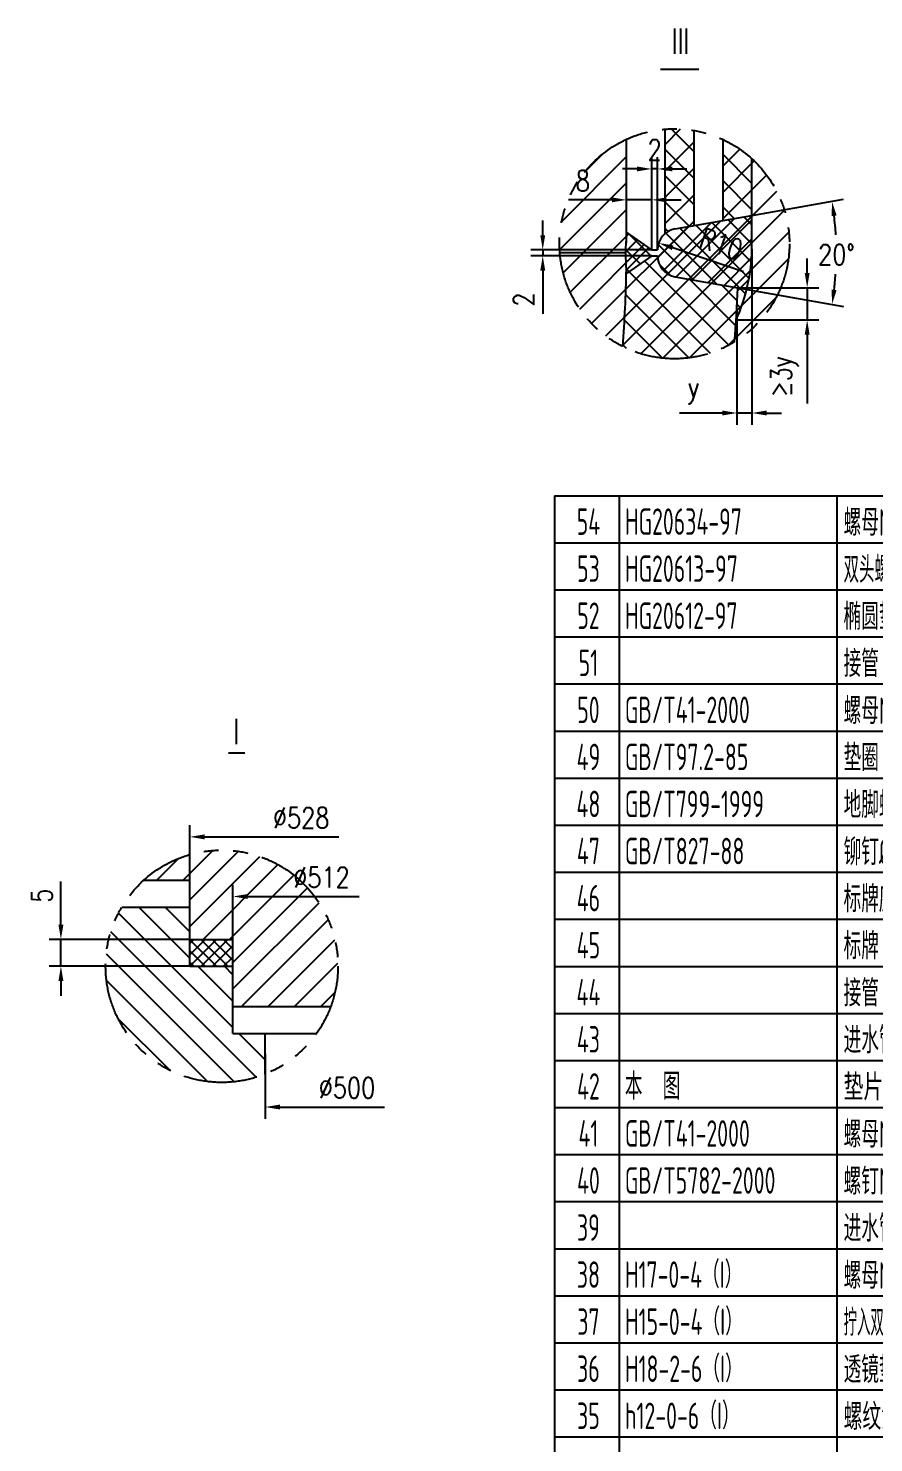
# Model space of a CAD drawing. Header units: millimetres. Extents: x -175 to 3983, y -70 to 5817.
# Drawn here: x 2027 to 3033, y 2296 to 3979 of the extents above; entities that cross this region are included whole.
import ezdxf
from ezdxf.enums import TextEntityAlignment as Align

# ---------------------------------------------------------------- set-up
doc = ezdxf.new("R2010")
doc.units = ezdxf.units.MM
doc.header["$LTSCALE"] = 70
doc.linetypes.add('PHANTOM', pattern=[2.5, 1.25, -0.25, 0.25, -0.25, 0.25, -0.25])
for name, color, linetype in [('1轮廓实线层', 7, 'Continuous'), ('2细线层', 4, 'Continuous'), ('5剖面线层', 2, 'Continuous'), ('6文字层', 3, 'Continuous'), ('7标注层', 4, 'Continuous'), ('9双点划线层', 6, 'PHANTOM'), ('图框层', 7, 'Continuous')]:
    doc.layers.add(name, color=color, linetype=linetype)
doc.styles.add('PC_TEXTSTYLE', font='isocp.shx', dxfattribs={"width": 0.8, "bigfont": 'hzfs.shx'})
doc.styles.add('TH_GBDIM', font='romans.shx', dxfattribs={"width": 0.8, "bigfont": 'gbcbig.shx'})
doc.dimstyles.new('TH_GBDIM', dxfattribs={"dimscale": 7, "dimtxt": 3.5, "dimasz": 2.5, "dimexe": 2, "dimexo": 0, "dimgap": 1.5, "dimtad": 1, "dimdec": 1, "dimzin": 0, "dimdsep": 46, "dimtxsty": 'TH_GBDIM', "dimcen": 2.5, "dimclrd": 130, "dimclre": 130, "dimclrt": 3, "dimadec": 0, "dimazin": 0, "dimtfac": 0.714286, "dimtdec": 1, "dimtmove": 0, "dimatfit": 3, "dimfxl": 0, "dimtzin": 0, "dimlwd": -1, "dimlwe": -1, "dimarcsym": 0})

# ---------------------------------------------------------------- blocks, each defined once
blk = doc.blocks.new('*D37')
at = {"layer": '7标注层', "color": 130}
for p, q in [((2639, 3733), (2639, 3750.5)), ((2768.7, 3715.5), (2625, 3715.5)), ((2768.7, 3708.4), (2625, 3708.4)), ((2639, 3715.5), (2639, 3708.4)), ((2639, 3690.9), (2639, 3639.3))]:
    blk.add_line(p, q, dxfattribs=at)
for points in [[(2636.1, 3733), (2641.9, 3733), (2639, 3715.5)], [(2636.1, 3690.9), (2641.9, 3690.9), (2639, 3708.4)]]:
    blk.add_solid(points, dxfattribs=at)
at = {"layer": 'Defpoints', "color": 0}
for p in [(2639, 3715.5), (2768.7, 3715.5), (2768.7, 3708.4)]:
    blk.add_point(p, dxfattribs=at)
at = {"layer": '7标注层', "color": 3, "insert": (2616.3, 3656.4), "char_height": 24.5, "attachment_point": 5, "rotation": 90, "style": 'TH_GBDIM'}
blk.add_mtext('2{}{}', dxfattribs=at)
blk = doc.blocks.new('*D38')
at = {"layer": '7标注层', "color": 130}
for p, q in [((2738.7, 3724), (2738.7, 3789)), ((2768.7, 3715.5), (2768.7, 3789)), ((2721.2, 3775), (2669.7, 3775)), ((2768.7, 3775), (2738.7, 3775)), ((2786.2, 3775), (2803.7, 3775))]:
    blk.add_line(p, q, dxfattribs=at)
for points in [[(2721.2, 3777.9), (2721.2, 3772.1), (2738.7, 3775)], [(2786.2, 3777.9), (2786.2, 3772.1), (2768.7, 3775)]]:
    blk.add_solid(points, dxfattribs=at)
at = {"layer": 'Defpoints', "color": 0}
for p in [(2738.7, 3775), (2738.7, 3724), (2768.7, 3715.5)]:
    blk.add_point(p, dxfattribs=at)
at = {"layer": '7标注层', "color": 3, "insert": (2686.7, 3797.7), "char_height": 24.5, "attachment_point": 5, "style": 'TH_GBDIM'}
blk.add_mtext('8{}{}', dxfattribs=at)
blk = doc.blocks.new('*D39')
at = {"layer": '7标注层', "color": 130}
for p, q in [((2887.9, 3716.2), (2887.9, 3507.4)), ((2870, 3645.9), (2870, 3507.4)), ((2852.5, 3521.4), (2801.8, 3521.4)), ((2887.9, 3521.4), (2870, 3521.4)), ((2905.4, 3521.4), (2922.9, 3521.4))]:
    blk.add_line(p, q, dxfattribs=at)
for points in [[(2852.5, 3524.4), (2852.5, 3518.5), (2870, 3521.4)], [(2905.4, 3524.4), (2905.4, 3518.5), (2887.9, 3521.4)]]:
    blk.add_solid(points, dxfattribs=at)
at = {"layer": 'Defpoints', "color": 0}
for p in [(2887.9, 3716.2), (2870, 3645.9), (2870, 3521.4)]:
    blk.add_point(p, dxfattribs=at)
at = {"layer": '7标注层', "color": 3, "insert": (2818.4, 3548.3), "char_height": 24.5, "attachment_point": 5, "style": 'TH_GBDIM'}
blk.add_mtext('y{}{}', dxfattribs=at)
blk = doc.blocks.new('*D40')
at = {"layer": '7标注层', "color": 130}
for p, q in [((2953.6, 3687.9), (2953.6, 3705.4)), ((2871.2, 3670.4), (2967.6, 3670.4)), ((2953.6, 3670.4), (2953.6, 3632.2)), ((2869.1, 3632.2), (2967.6, 3632.2)), ((2953.6, 3614.7), (2953.6, 3532.6))]:
    blk.add_line(p, q, dxfattribs=at)
for points in [[(2950.7, 3687.9), (2956.5, 3687.9), (2953.6, 3670.4)], [(2950.7, 3614.7), (2956.5, 3614.7), (2953.6, 3632.2)]]:
    blk.add_solid(points, dxfattribs=at)
at = {"layer": 'Defpoints', "color": 0}
for p in [(2871.2, 3670.4), (2869.1, 3632.2), (2953.6, 3632.2)]:
    blk.add_point(p, dxfattribs=at)
at = {"layer": '7标注层', "color": 3, "insert": (2926.7, 3564.9), "char_height": 24.5, "attachment_point": 5, "rotation": 90, "style": 'TH_GBDIM'}
blk.add_mtext('≥3y{}{}', dxfattribs=at)
blk = doc.blocks.new('*D41')
at = {"layer": '7标注层', "color": 130}
for p, q in [((2308.7, 2759), (2308.7, 2681.6)), ((2326.2, 2695.6), (2450.7, 2695.6))]:
    blk.add_line(p, q, dxfattribs=at)
blk.add_solid([(2326.2, 2698.5), (2326.2, 2692.7), (2308.7, 2695.6)], dxfattribs=at)
at = {"layer": 'Defpoints', "color": 0}
for p in [(2308.7, 2759), (2507.1, 2754.7), (2507.1, 2695.6)]:
    blk.add_point(p, dxfattribs=at)
at = {"layer": '7标注层', "color": 3, "insert": (2406.1, 2718.3), "char_height": 24.5, "attachment_point": 5, "style": 'TH_GBDIM'}
blk.add_mtext('%%c500{}{}', dxfattribs=at)
blk = doc.blocks.new('*D42')
at = {"layer": '7标注层', "color": 130}
for p, q in [((2270.3, 2895.1), (2270.3, 2960.1)), ((2287.8, 2946.1), (2420.4, 2946.1))]:
    blk.add_line(p, q, dxfattribs=at)
blk.add_solid([(2287.8, 2949), (2287.8, 2943.2), (2270.3, 2946.1)], dxfattribs=at)
at = {"layer": 'Defpoints', "color": 0}
for p in [(2481.4, 2946.1), (2270.3, 2895.1), (2481.4, 2879.2)]:
    blk.add_point(p, dxfattribs=at)
at = {"layer": '7标注层', "color": 3, "insert": (2375.8, 2968.9), "char_height": 24.5, "attachment_point": 5, "style": 'TH_GBDIM'}
blk.add_mtext('%%c512{}{}', dxfattribs=at)
blk = doc.blocks.new('*D43')
at = {"layer": '7标注层', "color": 130}
for p, q in [((2219.1, 2965.5), (2219.1, 3031.1)), ((2236.6, 3017.1), (2396.2, 3017.1))]:
    blk.add_line(p, q, dxfattribs=at)
blk.add_solid([(2236.6, 3020), (2236.6, 3014.1), (2219.1, 3017.1)], dxfattribs=at)
at = {"layer": 'Defpoints', "color": 0}
for p in [(2484.2, 3017.1), (2484.2, 2983.4), (2219.1, 2965.5)]:
    blk.add_point(p, dxfattribs=at)
at = {"layer": '7标注层', "color": 3, "insert": (2351.6, 3039.8), "char_height": 24.5, "attachment_point": 5, "style": 'TH_GBDIM'}
blk.add_mtext('%%c528{}{}', dxfattribs=at)
blk = doc.blocks.new('*D44')
at = {"layer": '7标注层', "color": 130}
for p, q in [((2065.7, 2912.6), (2065.7, 2964.1)), ((2219.1, 2895.1), (2051.7, 2895.1)), ((2065.7, 2863.1), (2065.7, 2895.1)), ((2219.1, 2863.1), (2051.7, 2863.1)), ((2065.7, 2845.6), (2065.7, 2828.1))]:
    blk.add_line(p, q, dxfattribs=at)
for points in [[(2062.8, 2912.6), (2068.7, 2912.6), (2065.7, 2895.1)], [(2062.8, 2845.6), (2068.7, 2845.6), (2065.7, 2863.1)]]:
    blk.add_solid(points, dxfattribs=at)
at = {"layer": 'Defpoints', "color": 0}
for p in [(2065.7, 2895.1), (2219.1, 2895.1), (2219.1, 2863.1)]:
    blk.add_point(p, dxfattribs=at)
at = {"layer": '7标注层', "color": 3, "insert": (2043, 2947.1), "char_height": 24.5, "attachment_point": 5, "rotation": 90, "style": 'TH_GBDIM'}
blk.add_mtext('5{}{}', dxfattribs=at)
blk = doc.blocks.new('*D76')
at = {"layer": '7标注层', "color": 130}
for p, q in [((2768.7, 3715.5), (2768.7, 3825.8)), ((2775.6, 3715.5), (2775.6, 3825.8)), ((2751.2, 3811.8), (2733.7, 3811.8)), ((2775.6, 3811.8), (2768.7, 3811.8)), ((2793.1, 3811.8), (2810.6, 3811.8))]:
    blk.add_line(p, q, dxfattribs=at)
for points in [[(2751.2, 3814.7), (2751.2, 3808.9), (2768.7, 3811.8)], [(2793.1, 3814.7), (2793.1, 3808.9), (2775.6, 3811.8)]]:
    blk.add_solid(points, dxfattribs=at)
at = {"layer": 'Defpoints', "color": 0}
for p in [(2768.7, 3811.8), (2768.7, 3715.5), (2775.6, 3715.5)]:
    blk.add_point(p, dxfattribs=at)
at = {"layer": '7标注层', "color": 3, "insert": (2772.2, 3834.6), "char_height": 24.5, "attachment_point": 5, "style": 'TH_GBDIM'}
blk.add_mtext('2{}{}', dxfattribs=at)
blk = doc.blocks.new('*D77')
at = {"layer": '7标注层', "color": 130}
for p, q in [((2887.9, 3756.5), (2996.9, 3775.8)), ((2871.2, 3670.4), (2996.9, 3648.2))]:
    blk.add_line(p, q, dxfattribs=at)
for start, end in [(3.4491, 7.1621), (352.8379, 355.8464)]:
    blk.add_arc((2635.1, 3712), 353.3, start, end, dxfattribs=at)
for points in [[(2982.8, 3755.6), (2988.6, 3756.5), (2983.1, 3773.3)], [(2988.6, 3667.5), (2982.8, 3668.4), (2983.1, 3650.6)]]:
    blk.add_solid(points, dxfattribs=at)
at = {"layer": 'Defpoints', "color": 0}
for p in [(2887.9, 3756.5), (2796.5, 3740.4), (2987.9, 3732.5), (2796.5, 3683.5), (2871.2, 3670.4)]:
    blk.add_point(p, dxfattribs=at)
at = {"layer": '7标注层', "color": 3, "insert": (2988.5, 3709.8), "char_height": 24.5, "attachment_point": 5, "style": 'TH_GBDIM'}
blk.add_mtext('20°{}{}', dxfattribs=at)
blk = doc.blocks.new('*D78')
at = {"layer": '7标注层', "color": 130}
blk.add_line((2877.7, 3689.3), (2793.6, 3718.1), dxfattribs=at)
blk.add_solid([(2794.5, 3720.8), (2792.6, 3715.3), (2777, 3723.7)], dxfattribs=at)
at = {"layer": 'Defpoints', "color": 0}
for p in [(2777, 3723.7), (2800.9, 3715.5)]:
    blk.add_point(p, dxfattribs=at)
at = {"layer": '7标注层', "color": 3, "insert": (2851.3, 3722.4), "char_height": 24.5, "attachment_point": 5, "rotation": 341.1248, "style": 'TH_GBDIM'}
blk.add_mtext('R10{}{}', dxfattribs=at)
blk = doc.blocks.new('PC_MXB_BLOCK')
at = {"layer": '1轮廓实线层'}
blk.add_line((-180, 8), (-180, 0), dxfattribs=at)
at = {"layer": '2细线层'}
for p, q in [((-180, 8), (0, 8)), ((-169, 8), (-169, 0)), ((-132, 8), (-132, 0)), ((-180, 0), (0, 0))]:
    blk.add_line(p, q, dxfattribs=at)
at = {"layer": '6文字层', "style": 'PC_TEXTSTYLE'}
for tag, width, p, p2 in [('序号', 0.769182, (-178.38, 1.35), (-170.09, 1.35)), ('代号', 3.14773, (-168.05, 1.35), (-134.11, 1.35)), ('名称', 2.802424, (-130.87, 1.2), (-100.28, 1.2)), ('数量', 0.817449, (-97.88, 1.2), (-89, 1.2)), ('材料', 2.943328, (-86.43, 1.01), (-54.3, 1.01)), ('单重', 0.854038, (-52.21, 0.89), (-43, 0.89)), ('总重', 0.958888, (-41.2, 1.27), (-30.86, 1.27)), ('备注', 2.494074, (-28.61, 1.02), (-1.16, 1.02))]:
    blk.add_attdef(tag, text='', height=4.5, dxfattribs=dict(at, width=width)).set_placement(p, p2, align=Align.FIT)

msp = doc.modelspace()

# ---------------------------------------------------------------- hatches: boundary and pattern name
at = {"layer": '5剖面线层'}
h = msp.add_hatch(dxfattribs=at)
h.set_pattern_fill('ANSI31', color=256, scale=7, style=0)
h.set_pattern_definition([(45, (0, 144.898), (-15.71545, 15.71545), [])])
h.paths.add_polyline_path([(2738.74, 3736.5), (2768.67, 3715.55), (2775.64, 3715.55, -0.2213353), (2784.64, 3734.88), (2784.64, 3859.09, 0.0873499), (2738.74, 3847.11)], flags=16)
h.paths.add_polyline_path([(2853.49, 3750.48), (2819.07, 3744.41), (2819.07, 3857.53, 0.465414), (2658.9, 3722.73, 1), (2932.51, 3722.73, 0.2915402), (2853.49, 3846.73)])
h.paths.add_polyline_path([(2759.5, 3852.95), (2784.81, 3852.95), (2784.81, 3816.2), (2759.5, 3816.2)], flags=24)
h = msp.add_hatch(dxfattribs=at)
h.set_pattern_fill('ANSI31', color=256, scale=7, angle=90, style=0)
h.set_pattern_definition([(135, (0, 144.898), (-15.71545, -15.71545), [])])
h.paths.add_polyline_path([(2775.64, 3708.4), (2768.67, 3708.4), (2738.45, 3687.25, -0.0151242), (2734.08, 3600.6, 0.2598873), (2867.18, 3606.09, 0.0102664), (2871.17, 3670.36), (2796.52, 3683.52, -0.3639702)])
h.paths.add_polyline_path([(2819.07, 3857.53, 0.0632265), (2784.64, 3859.09), (2784.64, 3734.88, -0.132001), (2796.52, 3740.43), (2819.07, 3744.41)])
h.paths.add_polyline_path([(2853.49, 3750.48), (2887.92, 3756.55), (2887.92, 3823.79, 0.0760391), (2853.49, 3846.73)])
h = msp.add_hatch(dxfattribs=at)
h.set_pattern_fill('ANSI37', color=256, scale=5, style=0)
h.set_pattern_definition([(45, (0, 144.898), (-11.22532, 11.22532), []), (135, (0, 144.898), (-11.22532, -11.22532), [])])
h.paths.add_polyline_path([(2871.17, 3670.36, -0.006086), (2869.12, 3632.24, 0.1009977), (2887.92, 3716.16), (2887.92, 3756.55), (2796.52, 3740.43, 0.3639702), (2775.64, 3715.55), (2768.67, 3715.55), (2738.74, 3736.5), (2738.74, 3733.8, 0.0553533), (2738.51, 3690.5, -0.0005675), (2738.45, 3687.25), (2768.67, 3708.4), (2775.64, 3708.4, 0.3639702), (2796.52, 3683.52)])
h.paths.add_polyline_path([(2827.56, 3749.9), (2886.84, 3729.63), (2874.95, 3694.86), (2815.67, 3715.12)], flags=25)
h = msp.add_hatch(dxfattribs=at)
h.set_pattern_fill('ANSI31', color=256, scale=7, style=0)
h.paths.add_polyline_path([(2270.29, 2863.07), (2270.29, 2815.07), (2386.76, 2815.07, 0.0889055), (2395.36, 2863.07, 0.6505958), (2164.33, 2965.47), (2219.09, 2965.47), (2219.09, 2895.07), (2270.29, 2895.07)])
h.paths.add_polyline_path([(2335.64, 2987.24), (2416.02, 2987.24), (2416.02, 2950.49), (2335.64, 2950.49)], flags=9)
h = msp.add_hatch(dxfattribs=at)
h.set_pattern_fill('ANSI31', color=256, scale=7, angle=90, style=0)
h.paths.add_polyline_path([(2270.29, 2863.07), (2219.09, 2863.07), (2219.09, 2933.47), (2138.22, 2933.47, 0.1344146), (2118.94, 2863.07, 0.5311288), (2308.69, 2734.83), (2308.69, 2783.07), (2270.29, 2783.07)])
h = msp.add_hatch(dxfattribs=at)
h.set_pattern_fill('ANSI37', color=256, scale=3, style=0)
h.set_pattern_definition([(45, (-1220.313, 3.042), (-6.735192, 6.735192), []), (135, (-1220.313, 3.042), (-6.735192, -6.735192), [])])
h.paths.add_polyline_path([(2270.29, 2863.07), (2270.29, 2895.07), (2219.09, 2895.07), (2219.09, 2863.07)])

# ---------------------------------------------------------------- linework, layer by layer
for p, q in [((2779.25, 3930.72), (2824.66, 3930.72)), ((2784.64, 3734.88), (2784.64, 3859.09)), ((2819.07, 3744.41), (2819.07, 3857.53)), ((2738.74, 3731.62), (2738.74, 3847.11)), ((2853.49, 3750.48), (2853.49, 3846.73)), ((2887.92, 3716.16), (2887.92, 3823.79)), ((2796.52, 3740.43), (2887.92, 3756.55)), ((2768.67, 3715.55), (2738.45, 3736.7)), ((2737.43, 3711.97), (2659.33, 3711.97)), ((2768.67, 3708.4), (2738.45, 3687.25)), ((2768.67, 3715.55), (2775.64, 3715.55)), ((2768.67, 3708.4), (2775.64, 3708.4)), ((2796.52, 3683.52), (2871.17, 3670.36)), ((2265.3, 3117.21), (2284.51, 3117.21)), ((2164.33, 2965.47), (2219.09, 2965.47)), ((2219.09, 2863.07), (2219.09, 2965.47)), ((2138.22, 2933.47), (2219.09, 2933.47)), ((2219.09, 2895.07), (2270.29, 2895.07)), ((2270.29, 2863.07), (2270.29, 2895.07)), ((2219.09, 2863.07), (2270.29, 2863.07)), ((2270.29, 2783.07), (2270.29, 2863.07)), ((2270.29, 2815.07), (2386.76, 2815.07)), ((2270.29, 2783.07), (2369.85, 2783.07)), ((2308.69, 2734.83), (2308.69, 2783.07))]:
    msp.add_line(p, q)
for centre, radius, start, end in [((2800.91, 3715.55), 25.27, 100, 180), ((2933.59, 3711.12), 196.17, 173.35971, 186.03282), ((2800.91, 3708.4), 25.27, 180, 260), ((2672.9, 3720.24), 215.06, 335.84351, 358.91225), ((1304.37, 3716.16), 1434.38, 355.37894, 359.04256), ((1304.37, 3735.32), 1568.15, 355.27303, 357.62583)]:
    msp.add_arc(centre, radius, start, end)
at = {"layer": '9双点划线层'}
for centre, radius in [((2795.71, 3722.73), 136.8), ((2257.15, 2863.07), 138.21)]:
    msp.add_circle(centre, radius, dxfattribs=at)

# ---------------------------------------------------------------- block references
at = {"layer": '图框层'}
ref = msp.add_blockref('PC_MXB_BLOCK', (3913, 3367), dxfattribs=dict(at, xscale=7, yscale=7, zscale=7))
ref.add_attrib('代号', 'HG20634-97', (2736.67, 3376.44), dxfattribs={"layer": '6文字层', "height": 31.5, "style": 'PC_TEXTSTYLE', "width": 0.667})
ref.add_attrib('序号', '54', dxfattribs={"layer": '6文字层', "height": 31.5, "style": 'PC_TEXTSTYLE', "width": 0.667}).set_placement((2693.35, 3376.44), align=Align.CENTER)
ref.add_attrib('名称', '螺母M30X2', (2996.93, 3375.37), dxfattribs={"layer": '6文字层', "height": 31.5, "style": 'PC_TEXTSTYLE', "width": 0.667})
ref = msp.add_blockref('PC_MXB_BLOCK', (3913, 3311), dxfattribs=dict(at, xscale=7, yscale=7, zscale=7))
ref.add_attrib('代号', 'HG20613-97', (2736.67, 3320.44), dxfattribs={"layer": '6文字层', "height": 31.5, "style": 'PC_TEXTSTYLE', "width": 0.667})
ref.add_attrib('序号', '53', dxfattribs={"layer": '6文字层', "height": 31.5, "style": 'PC_TEXTSTYLE', "width": 0.667}).set_placement((2693.35, 3320.44), align=Align.CENTER)
ref.add_attrib('名称', '双头螺栓M30X2，L=220', dxfattribs={"layer": '6文字层', "height": 31.5, "style": 'PC_TEXTSTYLE', "width": 0.531893}).set_placement((2996.93, 3319.37), (3211.07, 3319.37), align=Align.FIT)
ref = msp.add_blockref('PC_MXB_BLOCK', (3913, 3255), dxfattribs=dict(at, xscale=7, yscale=7, zscale=7))
ref.add_attrib('代号', 'HG20612-97', (2736.67, 3264.44), dxfattribs={"layer": '6文字层', "height": 31.5, "style": 'PC_TEXTSTYLE', "width": 0.667})
ref.add_attrib('序号', '52', dxfattribs={"layer": '6文字层', "height": 31.5, "style": 'PC_TEXTSTYLE', "width": 0.667}).set_placement((2693.35, 3264.44), align=Align.CENTER)
ref.add_attrib('名称', '椭圆垫  100-25.0', (2996.93, 3263.37), dxfattribs={"layer": '6文字层', "height": 31.5, "style": 'PC_TEXTSTYLE', "width": 0.667})
ref = msp.add_blockref('PC_MXB_BLOCK', (3913, 3199), dxfattribs=dict(at, xscale=7, yscale=7, zscale=7))
ref.add_attrib('序号', '51', dxfattribs={"layer": '6文字层', "height": 31.5, "style": 'PC_TEXTSTYLE', "width": 0.667}).set_placement((2693.35, 3208.44), align=Align.CENTER)
ref.add_attrib('名称', '接管', (2996.93, 3207.37), dxfattribs={"layer": '6文字层', "height": 31.5, "style": 'PC_TEXTSTYLE', "width": 0.667})
ref = msp.add_blockref('PC_MXB_BLOCK', (3913, 3143), dxfattribs=dict(at, xscale=7, yscale=7, zscale=7))
ref.add_attrib('代号', 'GB/T41-2000', (2736.67, 3152.44), dxfattribs={"layer": '6文字层', "height": 31.5, "style": 'PC_TEXTSTYLE', "width": 0.667})
ref.add_attrib('序号', '50', dxfattribs={"layer": '6文字层', "height": 31.5, "style": 'PC_TEXTSTYLE', "width": 0.667}).set_placement((2693.35, 3152.44), align=Align.CENTER)
ref.add_attrib('名称', '螺母M24', (2996.93, 3151.37), dxfattribs={"layer": '6文字层', "height": 31.5, "style": 'PC_TEXTSTYLE', "width": 0.667})
ref = msp.add_blockref('PC_MXB_BLOCK', (3913, 3087), dxfattribs=dict(at, xscale=7, yscale=7, zscale=7))
ref.add_attrib('代号', 'GB/T97.2-85', (2736.67, 3096.44), dxfattribs={"layer": '6文字层', "height": 31.5, "style": 'PC_TEXTSTYLE', "width": 0.667})
ref.add_attrib('序号', '49', dxfattribs={"layer": '6文字层', "height": 31.5, "style": 'PC_TEXTSTYLE', "width": 0.667}).set_placement((2693.35, 3096.44), align=Align.CENTER)
ref.add_attrib('名称', '垫圈 24', (2996.93, 3095.37), dxfattribs={"layer": '6文字层', "height": 31.5, "style": 'PC_TEXTSTYLE', "width": 0.667})
ref = msp.add_blockref('PC_MXB_BLOCK', (3913, 3031), dxfattribs=dict(at, xscale=7, yscale=7, zscale=7))
ref.add_attrib('代号', 'GB/T799-1999', (2736.67, 3040.44), dxfattribs={"layer": '6文字层', "height": 31.5, "style": 'PC_TEXTSTYLE', "width": 0.667})
ref.add_attrib('序号', '48', dxfattribs={"layer": '6文字层', "height": 31.5, "style": 'PC_TEXTSTYLE', "width": 0.667}).set_placement((2693.35, 3040.44), align=Align.CENTER)
ref.add_attrib('名称', '地脚螺栓M24X800', (2996.93, 3039.37), dxfattribs={"layer": '6文字层', "height": 31.5, "style": 'PC_TEXTSTYLE', "width": 0.667})
ref = msp.add_blockref('PC_MXB_BLOCK', (3913, 2975), dxfattribs=dict(at, xscale=7, yscale=7, zscale=7))
ref.add_attrib('代号', 'GB/T827-88', (2736.67, 2984.44), dxfattribs={"layer": '6文字层', "height": 31.5, "style": 'PC_TEXTSTYLE', "width": 0.667})
ref.add_attrib('序号', '47', dxfattribs={"layer": '6文字层', "height": 31.5, "style": 'PC_TEXTSTYLE', "width": 0.667}).set_placement((2693.35, 2984.44), align=Align.CENTER)
ref.add_attrib('名称', '铆钉%%C2.5X10', (2996.93, 2983.37), dxfattribs={"layer": '6文字层', "height": 31.5, "style": 'PC_TEXTSTYLE', "width": 0.667})
ref = msp.add_blockref('PC_MXB_BLOCK', (3913, 2919), dxfattribs=dict(at, xscale=7, yscale=7, zscale=7))
ref.add_attrib('序号', '46', dxfattribs={"layer": '6文字层', "height": 31.5, "style": 'PC_TEXTSTYLE', "width": 0.667}).set_placement((2693.35, 2928.44), align=Align.CENTER)
ref.add_attrib('名称', '标牌座', (2996.93, 2927.37), dxfattribs={"layer": '6文字层', "height": 31.5, "style": 'PC_TEXTSTYLE', "width": 0.667})
ref = msp.add_blockref('PC_MXB_BLOCK', (3913, 2863), dxfattribs=dict(at, xscale=7, yscale=7, zscale=7))
ref.add_attrib('序号', '45', dxfattribs={"layer": '6文字层', "height": 31.5, "style": 'PC_TEXTSTYLE', "width": 0.667}).set_placement((2693.35, 2872.44), align=Align.CENTER)
ref.add_attrib('名称', '标牌', (2996.93, 2871.37), dxfattribs={"layer": '6文字层', "height": 31.5, "style": 'PC_TEXTSTYLE', "width": 0.667})
ref = msp.add_blockref('PC_MXB_BLOCK', (3913, 2807), dxfattribs=dict(at, xscale=7, yscale=7, zscale=7))
ref.add_attrib('序号', '44', dxfattribs={"layer": '6文字层', "height": 31.5, "style": 'PC_TEXTSTYLE', "width": 0.667}).set_placement((2693.35, 2816.44), align=Align.CENTER)
ref.add_attrib('名称', '接管', (2996.93, 2815.37), dxfattribs={"layer": '6文字层', "height": 31.5, "style": 'PC_TEXTSTYLE', "width": 0.667})
ref = msp.add_blockref('PC_MXB_BLOCK', (3913, 2751), dxfattribs=dict(at, xscale=7, yscale=7, zscale=7))
ref.add_attrib('序号', '43', dxfattribs={"layer": '6文字层', "height": 31.5, "style": 'PC_TEXTSTYLE', "width": 0.667}).set_placement((2693.35, 2760.44), align=Align.CENTER)
ref.add_attrib('名称', '进水管 II', (2996.93, 2759.37), dxfattribs={"layer": '6文字层', "height": 31.5, "style": 'PC_TEXTSTYLE', "width": 0.667})
ref = msp.add_blockref('PC_MXB_BLOCK', (3913, 2695), dxfattribs=dict(at, xscale=7, yscale=7, zscale=7))
ref.add_attrib('代号', '本  图', (2736.67, 2704.44), dxfattribs={"layer": '6文字层', "height": 31.5, "style": 'PC_TEXTSTYLE', "width": 0.667})
ref.add_attrib('序号', '42', dxfattribs={"layer": '6文字层', "height": 31.5, "style": 'PC_TEXTSTYLE', "width": 0.667}).set_placement((2693.35, 2704.44), align=Align.CENTER)
ref.add_attrib('名称', '垫片%%c56/%%c42，δ2', dxfattribs={"layer": '6文字层', "height": 31.5, "style": 'PC_TEXTSTYLE', "width": 0.653448}).set_placement((2996.93, 2703.37), (3211.07, 2703.37), align=Align.FIT)
ref = msp.add_blockref('PC_MXB_BLOCK', (3913, 2639), dxfattribs=dict(at, xscale=7, yscale=7, zscale=7))
ref.add_attrib('代号', 'GB/T41-2000', (2736.67, 2648.44), dxfattribs={"layer": '6文字层', "height": 31.5, "style": 'PC_TEXTSTYLE', "width": 0.667})
ref.add_attrib('序号', '41', dxfattribs={"layer": '6文字层', "height": 31.5, "style": 'PC_TEXTSTYLE', "width": 0.667}).set_placement((2693.35, 2648.44), align=Align.CENTER)
ref.add_attrib('名称', '螺母M12', (2996.93, 2647.37), dxfattribs={"layer": '6文字层', "height": 31.5, "style": 'PC_TEXTSTYLE', "width": 0.667})
ref = msp.add_blockref('PC_MXB_BLOCK', (3913, 2583), dxfattribs=dict(at, xscale=7, yscale=7, zscale=7))
ref.add_attrib('代号', 'GB/T5782-2000', (2736.67, 2592.44), dxfattribs={"layer": '6文字层', "height": 31.5, "style": 'PC_TEXTSTYLE', "width": 0.667})
ref.add_attrib('序号', '40', dxfattribs={"layer": '6文字层', "height": 31.5, "style": 'PC_TEXTSTYLE', "width": 0.667}).set_placement((2693.35, 2592.44), align=Align.CENTER)
ref.add_attrib('名称', '螺钉M12X50（30）', (2996.93, 2591.37), dxfattribs={"layer": '6文字层', "height": 31.5, "style": 'PC_TEXTSTYLE', "width": 0.667})
ref = msp.add_blockref('PC_MXB_BLOCK', (3913, 2527), dxfattribs=dict(at, xscale=7, yscale=7, zscale=7))
ref.add_attrib('序号', '39', dxfattribs={"layer": '6文字层', "height": 31.5, "style": 'PC_TEXTSTYLE', "width": 0.667}).set_placement((2693.35, 2536.44), align=Align.CENTER)
ref.add_attrib('名称', '进水管I', (2996.93, 2535.37), dxfattribs={"layer": '6文字层', "height": 31.5, "style": 'PC_TEXTSTYLE', "width": 0.667})
ref = msp.add_blockref('PC_MXB_BLOCK', (3913, 2471), dxfattribs=dict(at, xscale=7, yscale=7, zscale=7))
ref.add_attrib('代号', 'H17-0-4（I）', (2736.67, 2480.44), dxfattribs={"layer": '6文字层', "height": 31.5, "style": 'PC_TEXTSTYLE', "width": 0.667})
ref.add_attrib('序号', '38', dxfattribs={"layer": '6文字层', "height": 31.5, "style": 'PC_TEXTSTYLE', "width": 0.667}).set_placement((2693.35, 2480.44), align=Align.CENTER)
ref.add_attrib('名称', '螺母M24X3', (2996.93, 2479.37), dxfattribs={"layer": '6文字层', "height": 31.5, "style": 'PC_TEXTSTYLE', "width": 0.667})
ref = msp.add_blockref('PC_MXB_BLOCK', (3913, 2415), dxfattribs=dict(at, xscale=7, yscale=7, zscale=7))
ref.add_attrib('代号', 'H15-0-4（I）', (2736.67, 2424.44), dxfattribs={"layer": '6文字层', "height": 31.5, "style": 'PC_TEXTSTYLE', "width": 0.667})
ref.add_attrib('序号', '37', dxfattribs={"layer": '6文字层', "height": 31.5, "style": 'PC_TEXTSTYLE', "width": 0.667}).set_placement((2693.35, 2424.44), align=Align.CENTER)
ref.add_attrib('名称', '拧入双头螺栓M24X3，L=115', dxfattribs={"layer": '6文字层', "height": 31.5, "style": 'PC_TEXTSTYLE', "width": 0.46108}).set_placement((2996.93, 2423.37), (3211.07, 2423.37), align=Align.FIT)
ref = msp.add_blockref('PC_MXB_BLOCK', (3913, 2359), dxfattribs=dict(at, xscale=7, yscale=7, zscale=7))
ref.add_attrib('代号', 'H18-2-6（I）', (2736.67, 2368.44), dxfattribs={"layer": '6文字层', "height": 31.5, "style": 'PC_TEXTSTYLE', "width": 0.667})
ref.add_attrib('序号', '36', dxfattribs={"layer": '6文字层', "height": 31.5, "style": 'PC_TEXTSTYLE', "width": 0.667}).set_placement((2693.35, 2368.44), align=Align.CENTER)
ref.add_attrib('名称', '透镜垫PN22DN40', (2996.93, 2367.37), dxfattribs={"layer": '6文字层', "height": 31.5, "style": 'PC_TEXTSTYLE', "width": 0.667})
ref = msp.add_blockref('PC_MXB_BLOCK', (3913, 2303), dxfattribs=dict(at, xscale=7, yscale=7, zscale=7))
ref.add_attrib('代号', 'h12-0-6（I）', (2736.67, 2312.44), dxfattribs={"layer": '6文字层', "height": 31.5, "style": 'PC_TEXTSTYLE', "width": 0.667})
ref.add_attrib('序号', '35', dxfattribs={"layer": '6文字层', "height": 31.5, "style": 'PC_TEXTSTYLE', "width": 0.667}).set_placement((2693.35, 2312.44), align=Align.CENTER)
ref.add_attrib('名称', '螺纹法兰PN22DN40', dxfattribs={"layer": '6文字层', "height": 31.5, "style": 'PC_TEXTSTYLE', "width": 0.65395}).set_placement((2996.93, 2311.37), (3211.07, 2311.37), align=Align.FIT)
at = {"layer": '图框层', "xscale": 7, "yscale": 7, "zscale": 7}
msp.add_blockref('PC_MXB_BLOCK', (3913, 2247), dxfattribs=at)

# ---------------------------------------------------------------- texts
at = {"layer": '6文字层', "style": 'PC_TEXTSTYLE', "width": 0.667}
for s, p in [('Ⅲ', (2791.29, 3945.06)), ('Ⅰ', (2262.74, 3123.75))]:
    msp.add_text(s, height=35, dxfattribs=at).set_placement(p)

# ---------------------------------------------------------------- dimensions: what is measured, and where the dimension line sits
at = {"layer": '7标注层'}
for base, p1, p2, text, override, picture, middle in [((2768.67, 3811.82), (2775.64, 3715.55), (2768.67, 3715.55), '2{}{}', {"dimgap": 1.5, "dimtad": 1, "dimdec": 1, "dimlfac": 1, "dimse1": 0, "dimse2": 0, "dimsd1": 0, "dimsd2": 0}, '*D76', (2772.15, 3811.82)), ((2738.74, 3774.98), (2768.67, 3715.55), (2738.74, 3723.95), '8{}{}', {"dimgap": 1.5, "dimtad": 1, "dimjust": 0, "dimdec": 1, "dimlfac": 1, "dimse1": 0, "dimse2": 0, "dimsd1": 0, "dimsd2": 0}, '*D38', (2686.71, 3774.98)), ((2869.96, 3521.45), (2887.92, 3716.16), (2869.96, 3645.89), 'y{}{}', {"dimgap": 1.5, "dimtad": 1, "dimdec": 1, "dimlfac": 1, "dimse1": 0, "dimse2": 0, "dimsd1": 0, "dimsd2": 0}, '*D39', (2818.4, 3521.45)), ((2507.11, 2695.59), (2308.69, 2758.95), (2507.11, 2754.73), '%%c500{}{}', {"dimgap": 1.5, "dimtad": 1, "dimdec": 0, "dimlfac": 1, "dimse1": 0, "dimse2": 1, "dimsd1": 0, "dimsd2": 1}, '*D41', (2406.13, 2695.59))]:
    dim = msp.add_linear_dim(base=base, p1=p1, p2=p2, text=text, dimstyle='TH_GBDIM', override=override, dxfattribs=at)
    dim.commit()
    dim.dimension.update_dxf_attribs({"geometry": picture, "text_midpoint": middle, "dimtype": 160})
dim = msp.add_angular_dim_2l(base=(2987.88, 3732.52), line1=((2796.52, 3683.52), (2871.17, 3670.36)), line2=((2796.52, 3740.43), (2887.92, 3756.55)), text='<>{}{}', dimstyle='TH_GBDIM', override={"dimgap": 1.5, "dimtad": 1, "dimtih": 1, "dimse1": 0, "dimse2": 0, "dimsd1": 0, "dimsd2": 0, "dimadec": 0}, dxfattribs=at)
dim.commit()
dim.dimension.update_dxf_attribs({"geometry": '*D77', "text_midpoint": (2988.47, 3709.81), "dimtype": 162})
for base, p1, p2, text, override, picture, middle in [((2639.03, 3715.55), (2768.67, 3708.4), (2768.67, 3715.55), '2{}{}', {"dimgap": 1.5, "dimtad": 1, "dimdec": 1, "dimlfac": 1, "dimse1": 0, "dimse2": 0, "dimsd1": 0, "dimsd2": 0}, '*D37', (2639.03, 3656.37)), ((2953.57, 3632.24), (2871.17, 3670.36), (2869.12, 3632.24), '≥3y{}{}', {"dimgap": 1.5, "dimtad": 1, "dimdec": 0, "dimlfac": 1, "dimse1": 0, "dimse2": 0, "dimsd1": 0, "dimsd2": 0}, '*D40', (2953.57, 3564.92))]:
    dim = msp.add_linear_dim(base=base, p1=p1, p2=p2, angle=90, text=text, dimstyle='TH_GBDIM', override=override, dxfattribs=at)
    dim.commit()
    dim.dimension.update_dxf_attribs({"geometry": picture, "text_midpoint": middle, "dimtype": 160})
dim = msp.add_radius_dim(center=(2800.91, 3715.55), mpoint=(2777, 3723.72), text='R10{}{}', dimstyle='TH_GBDIM', override={"dimgap": 1.5, "dimtad": 1, "dimtih": 0, "dimtoh": 0, "dimdec": 0, "dimlfac": 1, "dimse1": 0, "dimse2": 0, "dimsd1": 0, "dimsd2": 0, "dimtix": 0, "dimatfit": 3}, dxfattribs=at)
dim.commit()
dim.dimension.update_dxf_attribs({"geometry": '*D78', "text_midpoint": (2843.9, 3700.85), "dimtype": 164})
for base, p1, p2, text, picture, middle in [((2484.15, 3017.05), (2219.09, 2965.47), (2484.15, 2983.38), '%%c528{}{}', '*D43', (2351.62, 3039.8)), ((2481.37, 2946.11), (2270.29, 2895.07), (2481.37, 2879.19), '%%c512{}{}', '*D42', (2375.83, 2968.86))]:
    dim = msp.add_linear_dim(base=base, p1=p1, p2=p2, text=text, dimstyle='TH_GBDIM', override={"dimgap": 1.5, "dimtad": 1, "dimjust": 0, "dimdec": 0, "dimlfac": 1, "dimse1": 0, "dimse2": 1, "dimsd1": 0, "dimsd2": 1}, dxfattribs=at)
    dim.commit()
    dim.dimension.update_dxf_attribs({"geometry": picture, "text_midpoint": middle})
dim = msp.add_linear_dim(base=(2065.74, 2895.07), p1=(2219.09, 2863.07), p2=(2219.09, 2895.07), angle=90, text='5{}{}', dimstyle='TH_GBDIM', override={"dimgap": 1.5, "dimtad": 1, "dimjust": 0, "dimdec": 0, "dimlfac": 1, "dimse1": 0, "dimse2": 0, "dimsd1": 0, "dimsd2": 0}, dxfattribs=at)
dim.commit()
dim.dimension.update_dxf_attribs({"geometry": '*D44', "text_midpoint": (2042.99, 2947.11)})

doc.saveas('drawing.dxf')
